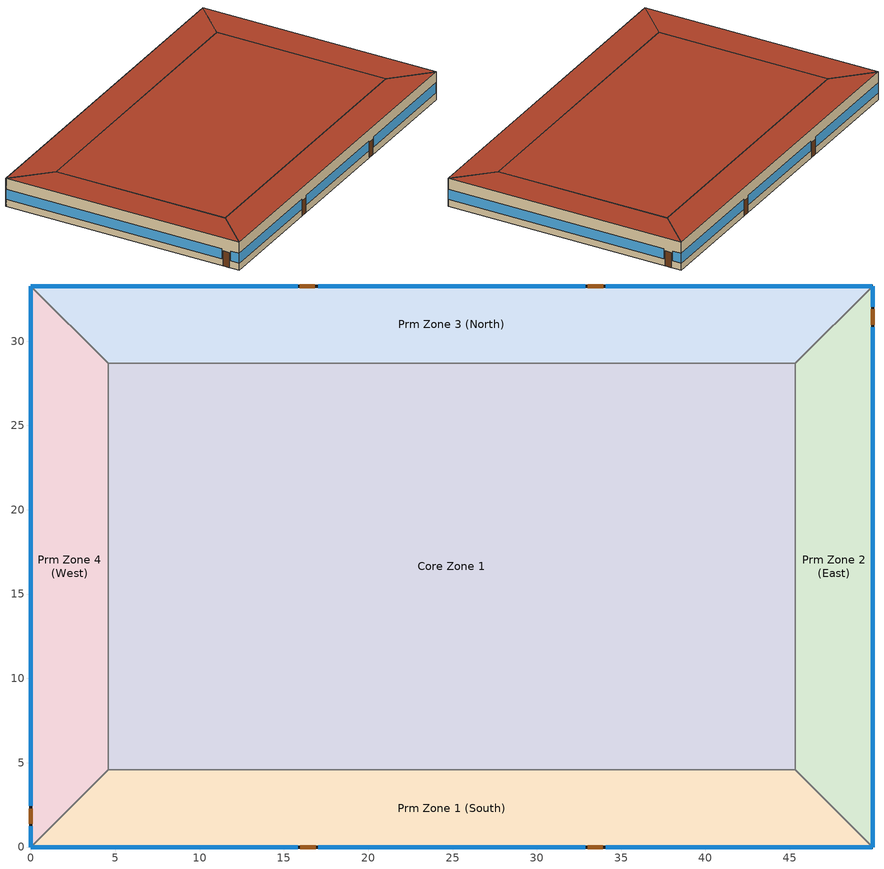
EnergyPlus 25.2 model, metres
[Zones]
Core Zone 1
 floor ground (Slab-on-grade Type 1): 45.34,28.7 45.34,4.57 4.57,4.57 4.57,28.7 z0
 wall to Prm Zone 2 (East) (Interior Wall): 45.34,4.57 45.34,28.7 z0:3.96
 wall to Prm Zone 3 (North) (Interior Wall): 45.34,28.7 4.57,28.7 z0:3.96
 wall to Prm Zone 1 (South) (Interior Wall): 4.57,4.57 45.34,4.57 z0:3.96
 wall to Prm Zone 4 (West) (Interior Wall): 4.57,28.7 4.57,4.57 z0:3.96
 roof outside (Roof Type 1): 45.34,4.57 45.34,28.7 4.57,28.7 4.57,4.57 z3.96
Prm Zone 1 (South)
 floor ground (Slab-on-grade Type 1): 45.34,4.57 49.91,0 0,0 4.57,4.57 z0
 wall outside (Exterior Wall Type 1): 0,0 49.91,0 z0:3.96
 wall to Prm Zone 2 (East) (Interior Wall): 49.91,0 45.34,4.57 z0:3.96
 wall to Prm Zone 4 (West) (Interior Wall): 4.57,4.57 0,0 z0:3.96
 window (Vertical Fenestration Type 1): 34.09,0 49.91,0 / 0,0 15.82,0 / 17.04,0 32.87,0 z1:2.4
 door (Swinging Door): 33.01,0 33.93,0 / 15.98,0 16.9,0 z0:2.13
 roof outside (Roof Type 1): 49.91,0 45.34,4.57 4.57,4.57 0,0 z3.96
Prm Zone 2 (East)
 floor ground (Slab-on-grade Type 1): 49.91,33.27 49.91,0 45.34,4.57 45.34,28.7 z0
 wall outside (Exterior Wall Type 2): 49.91,0 49.91,33.27 z0:3.96
 wall to Prm Zone 3 (North) (Interior Wall): 49.91,33.27 45.34,28.7 z0:3.96
 window (Vertical Fenestration Type 1): 49.91,0 49.91,30.84 / 49.91,32.05 49.91,33.27 z1:2.4
 door (Swinging Door): 49.91,30.99 49.91,31.9 z0:2.13
 roof outside (Roof Type 1): 49.91,0 49.91,33.27 45.34,28.7 45.34,4.57 z3.96
Prm Zone 3 (North)
 floor ground (Slab-on-grade Type 2): 49.91,33.27 45.34,28.7 4.57,28.7 0,33.27 z0
 wall outside (Exterior Wall Type 3): 49.91,33.27 0,33.27 z0:3.96
 wall to Prm Zone 4 (West) (Interior Wall): 0,33.27 4.57,28.7 z0:3.96
 window (Vertical Fenestration Type 1): 49.91,33.27 34.09,33.27 / 32.87,33.27 17.04,33.27 / 15.82,33.27 0,33.27 z1:2.4
 door (Swinging Door): 33.94,33.27 33.03,33.27 / 16.84,33.27 15.93,33.27 z0:2.13
 roof outside (Roof Type 2): 45.34,28.7 49.91,33.27 0,33.27 4.57,28.7 z3.96
Prm Zone 4 (West)
 floor ground (Slab-on-grade Type 2): 0,33.27 4.57,28.7 4.57,4.57 0,0 z0
 wall outside (Exterior Wall Type 3): 0,33.27 0,0 z0:3.96
 window (Vertical Fenestration Type 1): 0,33.27 0,2.44 / 0,1.22 0,0 z1:2.4
 door (Swinging Door): 0,2.28 0,1.37 z0:2.13
 roof outside (Roof Type 3): 0,0 4.57,4.57 4.57,28.7 0,33.27 z3.96
[Building]
Model for 229 Test Cases: North Axis {deg}=0; Terrain=City; Loads Convergence Tolerance Value {W}=0.04; Temperature Convergence Tolerance Value {deltaC}=0.2; Solar Distribution=FullInteriorAndExterior; Maximum Number of Warmup Days=25; Minimum Number of Warmup Days=6
[Site:Location]
Denver Intl AP: Latitude {deg}=39.833; Longitude {deg}=-104.65; Time Zone {hr}=-7; Elevation {m}=1650
[Site:GroundTemperature:BuildingSurface]
21, 21, 21, 21, 21, 21, 21, 21, 21, 21, 21, 21
[SizingPeriod:DesignDay] Day of Month=21; Dry-Bulb Temperature Range Modifier Type=DefaultMultipliers; Barometric Pressure {Pa}=83009; Rain Indicator=No; Snow Indicator=No; Daylight Saving Time Indicator=No; Begin Environment Reset Mode=FullResetAtBeginEnvironment
Name | Month | Day Type | Maximum Dry-Bulb Temperature {C} | Daily Dry-Bulb Temperature Range {deltaC} | Humidity Condition Type | Wetbulb or DewPoint at Maximum Dry-Bulb {C} | Wind Speed {m/s} | Wind Direction {deg} | Solar Model Indicator | Enthalpy at Maximum Dry-Bulb {J/kg} | Sky Clearness
Denver.Intl.AP Ann Clg 1% Condns DB=>MWB | 7 | SummerDesignDay | 33.5 | 17.3 | Wetbulb | 15.4 | 4.2 | 20 | ASHRAETau2017
Denver.Intl.AP Ann Clg 1% Condns DP=>MDB | 7 | SummerDesignDay | 19.9 | 15.3 | Dewpoint | 15 | 4.2 | 20 | ASHRAETau2017
Denver.Intl.AP Ann Clg 1% Condns Enth=>MDB | 7 | SummerDesignDay | 26.8 | 15.3 | Enthalpy |  | 4.2 | 20 | ASHRAETau2017 | 55800
Denver.Intl.AP Ann Clg 1% Condns WB=>MDB | 7 | SummerDesignDay | 27 | 14.8 | Wetbulb | 17.6 | 4.2 | 20 | ASHRAETau2017
Denver.Intl.AP Ann Htg 99% Condns DB | 12 | WinterDesignDay | -14.6 | 0 | Wetbulb | -14.6 | 3.4 | 230 | ASHRAEClearSky |  | 0
Denver.Intl.AP Ann Htg Wind 99% Condns WS=>MCDB | 12 | WinterDesignDay | 2.7 | 0 | Wetbulb | 2.7 | 11.8 | 230 | ASHRAEClearSky |  | 0
Denver.Intl.AP Ann Hum_n 99% Condns DP=>MCDB | 12 | WinterDesignDay | -6.5 | 0 | Dewpoint | -19.6 | 3.4 | 230 | ASHRAEClearSky |  | 0
[Material] Thermal Absorptance=0.9; Solar Absorptance=0.7
Name | Roughness | Thickness {m} | Conductivity {W/m-K} | Density {kg/m3} | Specific Heat {J/kg-K} | Visible Absorptance
Exterior Wall Type 1 Gypsum Board | MediumSmooth | 0.0159 | 0.16 | 800 | 1090 | 0.7
Exterior Wall Type 1 Insulation | Smooth | 0.062 | 0.037 | 9.6 | 838 | 0.7
Exterior Wall Type 1 Stucco; Exterior Wall Type 2 Stucco | Smooth | 0.0254 | 0.72 | 1856 | 840 | 0.7
Exterior Wall Type 2 Gypsum Board | MediumSmooth | 0.099 | 0.16 | 800 | 1090 | 0.7
Exterior Wall Type 2 Insulation | Smooth | 0.179 | 0.037 | 9.6 | 838 | 0.7
Insulation for Slab on grade Type 2 | Smooth | 0.1143 | 0.04 | 91.31 | 838 | 0.7
Roof Type 1 Built-up roofing | VeryRough | 0.0095 | 0.16 | 1120 | 1460 | 0.7
Roof Type 1 Continuous Insulation | Smooth | 0.0527 | 0.02 | 32 | 922 | 0.7
Roof Type 1 Metal Deck; Roof Type 2 Metal Deck | Smooth | 0.0008 | 45.28 | 7824 | 500 | 0.2
Roof Type 2 Continuous Insulation | Smooth | 0.106 | 0.02 | 32 | 922 | 0.7
Slab-on-grade Type 1 Concrete; Slab-on-grade Type 2 Concrete | MediumSmooth | 0.1016 | 2.31 | 2322 | 832 | 0.8
Wood 6in | MediumSmooth | 0.15 | 0.12 | 540 | 1210 | 0.7
[Material:NoMass] Thermal Absorptance=0.9; Solar Absorptance=0.7; Visible Absorptance=0.7
Name | Roughness | Thermal Resistance {m2-K/W}
Exterior Wall Type 3 Total surface-to-surface thermal resistance | Smooth | 1.95
Interior Wall surface-to-surface thermal resistance | Smooth | 0.35
Opaque Door Panel | MediumRough | 0.475964
Roof Type 2 Built-up roofing | Smooth | 0.059
Roof Type 3 Total surface-to-surface thermal resistance | Smooth | 2.66
[WindowMaterial:SimpleGlazingSystem]
Vertical Fenestration Type 1 simple material: U-Factor {W/m2-K}=3.29; Solar Heat Gain Coefficient=0.387; Visible Transmittance=0.417
[Construction]
Exterior Wall Type 1: Exterior Wall Type 1 Stucco, Exterior Wall Type 1 Gypsum Board, Exterior Wall Type 1 Insulation, Exterior Wall Type 1 Gypsum Board
Exterior Wall Type 2: Exterior Wall Type 2 Stucco, Exterior Wall Type 2 Gypsum Board, Exterior Wall Type 2 Insulation, Exterior Wall Type 2 Gypsum Board
Exterior Wall Type 3: Exterior Wall Type 3 Total surface-to-surface thermal resistance
Interior Furnishings: Wood 6in
Interior Wall: Interior Wall surface-to-surface thermal resistance
Roof Type 1: Roof Type 1 Metal Deck, Roof Type 1 Continuous Insulation, Roof Type 1 Built-up roofing
Roof Type 2: Roof Type 2 Metal Deck, Roof Type 2 Continuous Insulation, Roof Type 2 Built-up roofing
Roof Type 3: Roof Type 3 Total surface-to-surface thermal resistance
Slab-on-grade Type 1: Slab-on-grade Type 1 Concrete
Slab-on-grade Type 2: Slab-on-grade Type 2 Concrete, Insulation for Slab on grade Type 2
Swinging Door: Opaque Door Panel
Vertical Fenestration Type 1: Vertical Fenestration Type 1 simple material
[Zone] Multiplier=1; Ceiling Height {m}=3.96; Part of Total Floor Area=Yes
Core Zone 1; Prm Zone 1 (South); Prm Zone 2 (East); Prm Zone 3 (North); Prm Zone 4 (West)
[Space]
Name | Zone
Core_Space_1 | Core Zone 1
Perimeter_Space_1 | Prm Zone 1 (South)
Perimeter_Space_2 | Prm Zone 2 (East)
Perimeter_Space_3 | Prm Zone 3 (North)
Perimeter_Space_4 | Prm Zone 4 (West)
[InternalMass] Construction=Interior Furnishings
Name | Zone or ZoneList | Space or SpaceList | Surface Area {m2}
Core_bottom Internal Mass | Core Zone 1 | Core_Space_1 | 1967.31
Perimeter_bot_ZN_1 Internal Mass | Prm Zone 1 (South) | Perimeter_Space_1 | 414.719
Perimeter_bot_ZN_2 Internal Mass | Prm Zone 2 (East) | Perimeter_Space_2 | 262.544
Perimeter_bot_ZN_3 Internal Mass | Prm Zone 3 (North) | Perimeter_Space_3 | 414.719
Perimeter_bot_ZN_4 Internal Mass | Prm Zone 4 (West) | Perimeter_Space_4 | 262.544
[Lights] Design Level Calculation Method=Watts/Area; Watts per Floor Area {W/m2}=11.033; Return Air Fraction=0; Fraction Radiant=0.7; Fraction Visible=0.2; Fraction Replaceable=1
Name | Zone or ZoneList or Space or SpaceList | Schedule
Core_bottom Lighting | Core_Space_1 | Core_Space_Lighting_Sch
Perimeter_bot_ZN_1 Lighting | Perimeter_Space_1 | Perimeter_Space_1_Lighting_Sch
Perimeter_bot_ZN_2 Lighting | Perimeter_Space_2 | Perimeter_Space_2_Lighting_Sch
Perimeter_bot_ZN_3 Lighting | Perimeter_Space_3 | Perimeter_Space_3_Lighting_Sch
Perimeter_bot_ZN_4 Lighting | Perimeter_Space_4 | Perimeter_Space_4_Lighting_Sch
[People] Number of People Calculation Method=People/Area; People per Floor Area {person/m2}=0.0538196; Fraction Radiant=0.3; Sensible Heat Fraction=0.55; Activity Level Schedule=People heating rate
Name | Zone or ZoneList or Space or SpaceList | Number of People Schedule
Core_bottom People | Core_Space_1 | Core_Space Occupant Sch
Perimeter_bot_ZN_1 People | Perimeter_Space_1 | Perimeter_Space_1_Occupant_Sch
Perimeter_bot_ZN_2 People | Perimeter_Space_2 | Perimeter_Space_2_Occupant_Sch
Perimeter_bot_ZN_3 People | Perimeter_Space_3 | Perimeter_Space_3_Occupant_Sch
Perimeter_bot_ZN_4 People | Perimeter_Space_4 | Perimeter_Space_4_Occupant_Sch
[ElectricEquipment] Design Level Calculation Method=Watts/Area; Watts per Floor Area {W/m2}=8.07; Fraction Latent=0; Fraction Radiant=0.2; Fraction Lost=0
Name | Zone or ZoneList or Space or SpaceList | Schedule
Core_bottom Elec Equip | Core_Space_1 | Core_Space_Elec_Equip_Sch
Perimeter_bot_ZN_1 Elec Equip | Perimeter_Space_1 | Perimeter_Space_1_Elec_Equip_Sch
Perimeter_bot_ZN_2 Elec Equip | Perimeter_Space_2 | Perimeter_Space_2_Elec_Equip_Sch
Perimeter_bot_ZN_3 Elec Equip | Perimeter_Space_3 | Perimeter_Space_3_Elec_Equip_Sch
Perimeter_bot_ZN_4 Elec Equip | Perimeter_Space_4 | Perimeter_bot_ZN_4 Elec Equip Sch
[ZoneInfiltration:DesignFlowRate] Constant Term Coefficient=0; Velocity Term Coefficient=0
Name | Zone or ZoneList or Space or SpaceList | Design Flow Rate Calculation Method | Air Changes per Hour {1/hr} | Flow Rate per Exterior Surface Area {m3/s-m2} | Schedule | Flow Rate per Floor Area {m3/s-m2}
Infiltration_Method_1_Core_Zone | Core_Space_1 | AirChanges/Hour | 0
Infiltration_Method_1_Zone_1 | Perimeter_Space_1 | AirChanges/Hour | 0.5
Infiltration_Method_2_Zone_2 | Perimeter_Space_2 | Flow/ExteriorWallArea |  | 0.000586232
Infiltration_Method_3_Zone_3 | Perimeter_Space_3 | Flow/Area |  |  | Constant Schedule | 0.000388417
Infiltration_Method_3_Zone_4 | Perimeter_Space_4 | Flow/Area |  |  | Constant Schedule | 0.000409092
[ZoneControl:Thermostat] Temperature Difference Between Cutout And Setpoint {deltaC}=0
Name | Zone or ZoneList | Control Type Schedule | Control 1
Core Zone 1 Thermostat | Core Zone 1 | Core Zone 1 Thermostat Schedule | Core_bottom Setpoints
Prm Zone 1 (South) Thermostat | Prm Zone 1 (South) | Prm Zone 1 (South) Thermostat Schedule | Perimeter_bot_ZN_1 Setpoints
Prm Zone 2 (East) Thermostat | Prm Zone 2 (East) | Prm Zone 2 (East) Thermostat Schedule | Perimeter_bot_ZN_2 Setpoints
Prm Zone 3 (North) Thermostat | Prm Zone 3 (North) | Prm Zone 3 (North) Thermostat Schedule | Perimeter_bot_ZN_3 Setpoints
Prm Zone 4 (West) Thermostat | Prm Zone 4 (West) | Prm Zone 4 (West) Thermostat Schedule | Perimeter_bot_ZN_4 Setpoints
[ThermostatSetpoint:SingleHeating] Setpoint Temperature Schedule=Heating Thermostat Setpoint
Core_bottom Setpoints; Perimeter_bot_ZN_1 Setpoints; Perimeter_bot_ZN_2 Setpoints; Perimeter_bot_ZN_3 Setpoints; Perimeter_bot_ZN_4 Setpoints
[Fan:ZoneExhaust] Fan Total Efficiency=0.6; Pressure Rise {Pa}=12.4544; Maximum Flow Rate {m3/s}=0.0235974; System Availability Manager Coupling Mode=Decoupled
Core_Zone_Exhaust Fan; Core_Zone_Exhaust Fan 3; Core_Zone_Exhaust Fan 2; Core_Zone_Exhaust Fan 1; Core_Zone_Exhaust Fan 4
[ZoneHVAC:UnitHeater] Availability Schedule=Always On Discrete hvac_library; Maximum Supply Air Flow Rate {m3/s}=0.117987; Supply Air Fan Operation During No Heating=No; Maximum Hot Water or Steam Flow Rate {m3/s}=Autosize; Minimum Hot Water or Steam Flow Rate {m3/s}=0; Heating Convergence Tolerance=0.001
Name | Supply Air Fan | Heating Coil
CV Unit Heater Gas | CV Unit Heater Fan | Unit Heater Gas Htg Coil
CV Unit Heater Gas 3 | CV Unit Heater Fan 3 | Unit Heater Gas Htg Coil 3
CV Unit Heater Gas 2 | CV Unit Heater Fan 2 | Unit Heater Gas Htg Coil 2
CV Unit Heater Gas 1 | CV Unit Heater Fan 1 | Unit Heater Gas Htg Coil 1
CV Unit Heater Gas 4 | CV Unit Heater Fan 4 | Unit Heater Gas Htg Coil 4
[Fan:ConstantVolume] Availability Schedule=Always On Discrete hvac_library; Fan Total Efficiency=0.7; Pressure Rise {Pa}=534; Maximum Flow Rate {m3/s}=0.117987; Motor Efficiency=0.9; Motor In Airstream Fraction=1
CV Unit Heater Fan; CV Unit Heater Fan 3; CV Unit Heater Fan 2; CV Unit Heater Fan 1; CV Unit Heater Fan 4
[Coil:Heating:Fuel] Availability Schedule=Always On Discrete hvac_library; Fuel Type=NaturalGas; Burner Efficiency=0.78; Nominal Capacity {W}=17584.3; On Cycle Parasitic Electric Load {W}=0; Off Cycle Parasitic Fuel Load {W}=0
Unit Heater Gas Htg Coil; Unit Heater Gas Htg Coil 3; Unit Heater Gas Htg Coil 2; Unit Heater Gas Htg Coil 1; Unit Heater Gas Htg Coil 4
[Zone equipment]
Core Zone 1: Core_Zone_Exhaust Fan, CV Unit Heater Gas
Prm Zone 1 (South): Core_Zone_Exhaust Fan 3, CV Unit Heater Gas 3
Prm Zone 2 (East): Core_Zone_Exhaust Fan 2, CV Unit Heater Gas 2
Prm Zone 3 (North): Core_Zone_Exhaust Fan 1, CV Unit Heater Gas 1
Prm Zone 4 (West): Core_Zone_Exhaust Fan 4, CV Unit Heater Gas 4
[Sizing:Zone] Zone Cooling Design Supply Air Temperature Input Method=SupplyAirTemperature; Zone Cooling Design Supply Air Temperature {C}=12.8; Zone Heating Design Supply Air Temperature Input Method=SupplyAirTemperature; Zone Heating Design Supply Air Temperature {C}=32.2; Zone Heating Design Supply Air Temperature Difference {deltaC}=11.11; Zone Cooling Design Supply Air Humidity Ratio {kgWater/kgDryAir}=0.0085; Zone Heating Design Supply Air Humidity Ratio {kgWater/kgDryAir}=0.008; Cooling Design Air Flow Method=DesignDay; Cooling Design Air Flow Rate {m3/s}=0; Cooling Minimum Air Flow per Zone Floor Area {m3/s-m2}=0.000762; Cooling Minimum Air Flow {m3/s}=0; Cooling Minimum Air Flow Fraction=0; Heating Design Air Flow Method=DesignDayWithLimit; Heating Design Air Flow Rate {m3/s}=0; Heating Maximum Air Flow per Zone Floor Area {m3/s-m2}=0; Heating Maximum Air Flow {m3/s}=0; Heating Maximum Air Flow Fraction=0.5; Account for Dedicated Outdoor Air System=No; Zone Load Sizing Method=Sensible Load Only No Latent Load; Zone Latent Cooling Design Supply Air Humidity Ratio Input Method=HumidityRatioDifference; Zone Cooling Design Supply Air Humidity Ratio Difference {kgWater/kgDryAir}=0.005; Zone Latent Heating Design Supply Air Humidity Ratio Input Method=HumidityRatioDifference; Zone Humidification Design Supply Air Humidity Ratio Difference {kgWater/kgDryAir}=0.005; Type of Space Sum to Use=Coincident
Name | Zone Cooling Design Supply Air Temperature Difference {deltaC} | Design Specification Outdoor Air Object | Design Specification Zone Air Distribution Object
Core Zone 1 | 8.33333 | Core Zone 1 DSOA Space List | Core Zone 1 Design Spec Zone Air Dist
Prm Zone 1 (South) | 11.1111 | Prm Zone 1 (South) DSOA Space List | Prm Zone 1 (South) Design Spec Zone Air Dist
Prm Zone 2 (East) | 11.1111 | Prm Zone 2 (East) DSOA Space List | Prm Zone 2 (East) Design Spec Zone Air Dist
Prm Zone 3 (North) | 11.1111 | Prm Zone 3 (North) DSOA Space List | Prm Zone 3 (North) Design Spec Zone Air Dist
Prm Zone 4 (West) | 11.1111 | Prm Zone 4 (West) DSOA Space List | Prm Zone 4 (West) Design Spec Zone Air Dist
[DesignSpecification:ZoneAirDistribution] Zone Air Distribution Effectiveness in Cooling Mode=0.8; Zone Air Distribution Effectiveness in Heating Mode=0.8; Minimum Zone Ventilation Efficiency=0
Core Zone 1 Design Spec Zone Air Dist; Prm Zone 1 (South) Design Spec Zone Air Dist; Prm Zone 2 (East) Design Spec Zone Air Dist; Prm Zone 3 (North) Design Spec Zone Air Dist; Prm Zone 4 (West) Design Spec Zone Air Dist
[DesignSpecification:OutdoorAir] Outdoor Air Method=Maximum; Outdoor Air Flow per Person {m3/s-person}=0; Outdoor Air Flow per Zone Floor Area {m3/s-m2}=0; Outdoor Air Flow per Zone {m3/s}=0.0943895; Outdoor Air Flow Air Changes per Hour {1/hr}=0
Core_Zone_Design_OA; Perimeter_Zone_1_Design_OA; Perimeter_Zone_2_Design_OA; Perimeter_Zone_3_Design_OA; Perimeter_Zone_4_Design_OA
[DesignSpecification:OutdoorAir:SpaceList]
Name | Space 1 | Space 1 Design Specification Outdoor Air Object
Core Zone 1 DSOA Space List | Core_Space_1 | Core_Zone_Design_OA
Prm Zone 1 (South) DSOA Space List | Perimeter_Space_1 | Perimeter_Zone_1_Design_OA
Prm Zone 2 (East) DSOA Space List | Perimeter_Space_2 | Perimeter_Zone_2_Design_OA
Prm Zone 3 (North) DSOA Space List | Perimeter_Space_3 | Perimeter_Zone_3_Design_OA
Prm Zone 4 (West) DSOA Space List | Perimeter_Space_4 | Perimeter_Zone_4_Design_OA
[EnergyManagementSystem:Sensor]
EFC_meter: Output:Variable or Output:Meter=Electricity:Facility
[Schedule:Compact]
Core_Space_Lighting_Sch; Perimeter_Space_1_Lighting_Sch; Perimeter_Space_2_Lighting_Sch; Perimeter_Space_3_Lighting_Sch; Perimeter_Space_4_Lighting_Sch: Through: 12/31, For: Weekdays, Until: 5:00, 0.05, Until: 6:00, 0.1, Until: 7:00, 0.0862326, Until: 8:00, 0.258698, Until: 17:00, 0.776093, Until: 18:00, 0.431163, Until: 20:00, 0.258698, Until: 22:00, 0.172465, Until: 23:00, 0.0862326, Until: 24:00, 0.0431163, For: SummerDesignDay, Until: 24:00, 1, For: Saturday, Until: 6:00, 0.05, Until: 8:00, 0.0862326, Until: 12:00, 0.258698, Until: 17:00, 0.129349, Until: 19:00, 0.0431163, Until: 24:00, 0.05, For: WinterDesignDay, Until: 24:00, 0, For: Sunday Holidays AllOtherDays, Until: 6:00, 0.05, Until: 18:00, 0.0431163, Until: 24:00, 0.05
Core_Space Occupant Sch; Perimeter_Space_1_Occupant_Sch; Perimeter_Space_2_Occupant_Sch; Perimeter_Space_3_Occupant_Sch; Perimeter_Space_4_Occupant_Sch: Through: 12/31, For: Weekdays, Until: 06:00, 0, Until: 07:00, 0.1, Until: 08:00, 0.2, Until: 10:00, 0.95, Until: 11:00, 0.975703, Until: 12:00, 0.95, Until: 13:00, 0.513528, Until: 14:00, 0.95, Until: 15:00, 0.975703, Until: 17:00, 0.95, Until: 18:00, 0.3, Until: 22:00, 0.1, Until: 23:00, 0.05, Until: 24:00, 0.05, For: Saturday, Until: 06:00, 0, Until: 07:00, 0.1, Until: 08:00, 0.1, Until: 10:00, 0.3, Until: 11:00, 0.308117, Until: 12:00, 0.3, Until: 13:00, 0.102706, Until: 14:00, 0.1, Until: 15:00, 0.102706, Until: 17:00, 0.1, Until: 18:00, 0.05, Until: 19:00, 0.05, Until: 24:00, 0, For: SummerDesignDay, Until: 06:00, 1e-9, Until: 22:00, 1, Until: 24:00, 0.05, For: WinterDesignDay, Until: 24:00, 0, For:Sunday Holidays AllOtherDays, Until: 06:00, 0, Until: 18:00, 0.05, Until: 24:00, 0
Core_Space_Elec_Equip_Sch; Perimeter_Space_1_Elec_Equip_Sch; Perimeter_Space_2_Elec_Equip_Sch; Perimeter_Space_3_Elec_Equip_Sch; Perimeter_bot_ZN_4 Elec Equip Sch: Through: 12/31, For: Weekdays, Until: 06:00, 0.307674, Until: 08:00, 0.381235, Until: 12:00, 0.857778, Until: 13:00, 0.76247, Until: 17:00, 0.857778, Until: 18:00, 0.476543, Until: 24:00, 0.381235, For: SummerDesignDay, Until: 24:00, 1, For: Saturday, Until: 06:00, 0.230755, Until: 08:00, 0.381235, Until: 12:00, 0.476543, Until: 17:00, 0.33358, Until: 19:00, 0.285926, Until: 24:00, 0.230755, For: WinterDesignDay, Until: 24:00, 0, For: Sunday Holidays AllOtherDays, Until: 06:00, 0.230755, Until: 18:00, 0.285926, Until: 24:00, 0.230755
Core Zone 1 Thermostat Schedule; Prm Zone 1 (South) Thermostat Schedule; Prm Zone 2 (East) Thermostat Schedule; Prm Zone 3 (North) Thermostat Schedule; Prm Zone 4 (West) Thermostat Schedule: Through: 12/31, For: AllDays, Until: 24:00, 1
[Schedule:Constant]
People heating rate: ActivityLevel, 120
Always On Discrete hvac_library: OnOff hvac_library, 1
[Schedule:Day:Interval]
Weekday: No, 05:00, 15.6, 22:00, 21, 24:00, 15.6
Saturdays 1: No, 05:00, 15.6, 17:00, 21, 24:00, 15.6
Sundays 2: No, 24:00, 15.6
Schedule Day 6; Schedule Day 8; Schedule Day 9: No, 24:00, 1
[Schedule:Week:Daily]
Heating Thermostat Setpoint Week Rule - Jan1-Jan2: Weekday, Weekday, Weekday, Weekday, Weekday, Weekday, Saturdays 1, Weekday, Weekday, Weekday, Weekday, Weekday
Heating Thermostat Setpoint Week Rule - Jan3-Dec31: Sundays 2, Weekday, Weekday, Weekday, Weekday, Weekday, Saturdays 1, Weekday, Weekday, Weekday, Weekday, Weekday
Constant Schedule Week Rule - Jan1-Dec31: Schedule Day 6, Schedule Day 6, Schedule Day 6, Schedule Day 6, Schedule Day 6, Schedule Day 6, Schedule Day 6, Schedule Day 6, Schedule Day 8, Schedule Day 9, Schedule Day 6, Schedule Day 6
[Schedule:Year]
Heating Thermostat Setpoint: Heating Thermostat Setpoint Week Rule - Jan1-Jan2, 1, 1, 1, 2, Heating Thermostat Setpoint Week Rule - Jan3-Dec31, 1, 3, 12, 31
Constant Schedule: Constant Schedule Week Rule - Jan1-Dec31, 1, 1, 12, 31
